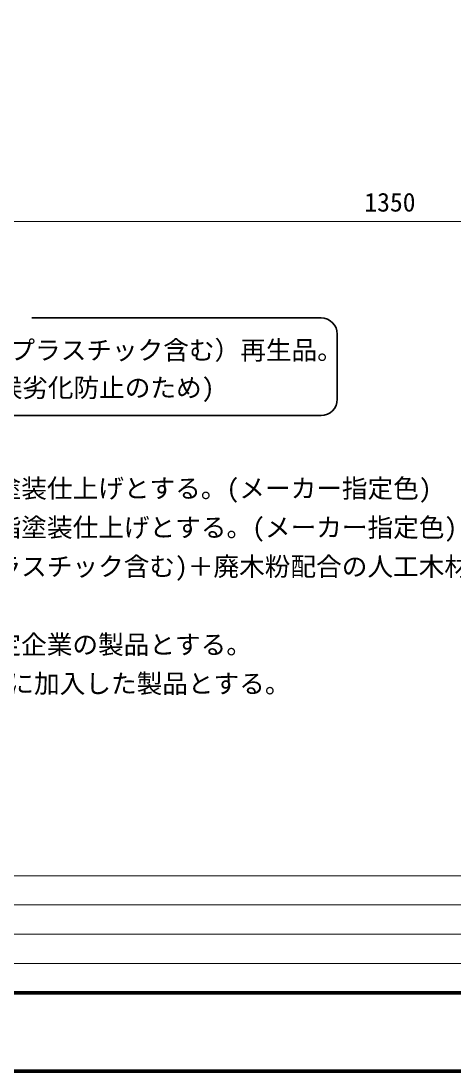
# Model space of a CAD drawing. Units: millimetres, scale not verified. Extents: x -2100 to 2100, y -1485 to 1485.
# Drawn here: x -1026 to -472, y -1485 to -141 of the extents above; entities that cross this region are included whole.
import ezdxf
from ezdxf.enums import TextEntityAlignment as Align

# ---------------------------------------------------------------- set-up
doc = ezdxf.new("R2010")
doc.units = ezdxf.units.MM
doc.header["$LTSCALE"] = 5
doc.layers.add('0-0_D-DOC', color=7, linetype='Continuous')
doc.layers.add('0-2_D-MTR-TXT', color=7, linetype='Continuous')
for name, color, linetype, lineweight in [('0-3_D-MTR-FRAM', 7, 'Continuous', 35), ('0-4_D-TTL-FRAM', 2, 'Continuous', 18), ('1-1_AM_5', 7, 'Continuous', 13)]:
    doc.layers.add(name, color=color, linetype=linetype, lineweight=lineweight)
doc.styles.add('ＭＳ ゴシック', font='')
doc.styles.get('ＭＳ ゴシック').set_extended_font_data('MS Gothic')

msp = doc.modelspace()

# ---------------------------------------------------------------- linework, layer by layer
at = {"layer": '0-3_D-MTR-FRAM'}
for p, q in [((-1011.885, -520.986), (-641.858, -520.986)), ((-621.024, -541.819), (-621.024, -625.152)), ((-1766.858, -645.986), (-641.858, -645.986))]:
    msp.add_line(p, q, dxfattribs=at)
for centre, start, end in [((-641.858, -541.819), 0, 90), ((-641.858, -625.152), 270, 0)]:
    msp.add_arc(centre, 20.833, start, end, dxfattribs=at)
at = {"layer": '0-4_D-TTL-FRAM'}
for p, q in [((1950, -1235), (-1950, -1235)), ((-1566.667, -1272.5), (1000, -1272.5)), ((-1566.667, -1310), (1000, -1310)), ((-1566.667, -1347.5), (1000, -1347.5))]:
    msp.add_line(p, q, dxfattribs=at)
at = {"layer": '0-4_D-TTL-FRAM', "lineweight": 70}
for points in [[(-2100, -1485), (-2100, 1485), (2100, 1485), (2100, -1485)], [(-1950, -1385), (-1950, 1385), (1950, 1385), (1950, -1385)]]:
    msp.add_lwpolyline(points, close=True, dxfattribs=at)
at = {"layer": '1-1_AM_5'}
msp.add_line((-1210.977, -397.436), (105.023, -397.436), dxfattribs=at)

# ---------------------------------------------------------------- texts
at = {"layer": '0-0_D-DOC', "style": 'ＭＳ ゴシック'}
for s, p in [('○\u3000鋳鉄部はアルミ鋳物とし、アクリル樹脂焼付塗装仕上げとする。(メーカー指定色)', (-1779.693, -758.394)), ('○\u3000鉄部は電気亜鉛メッキ処理とし、ウレタン樹脂塗装仕上げとする。(メーカー指定色)', (-1779.693, -808.394)), ('○\u3000座板(オレンジウッドE)はプラスチック(廃プラスチック含む)＋廃木粉配合の人工木材とする。', (-1779.693, -858.432)), ('○\u3000(一社)日本公園施設業協会 SPLマーク表示認定企業の製品とする。', (-1779.693, -958.355)), ('○\u3000(一社)日本公園施設業協会 団体賠償責任保険に加入した製品とする。', (-1779.693, -1008.355))]:
    msp.add_text(s, height=24.05, dxfattribs=at).set_placement(p, align=Align.BOTTOM_LEFT)
at = {"layer": '0-2_D-MTR-TXT', "style": 'ＭＳ ゴシック'}
for s, p in [('＊内層：プラスチック（廃プラスチック含む）再生品。', (-1434.094, -581.525)), ('＊外層：バージン樹脂(耐候劣化防止のため)', (-1434.094, -629.525))]:
    msp.add_text(s, height=24.05, dxfattribs=at).set_placement(p, align=Align.BOTTOM_LEFT)
at = {"layer": '1-1_AM_5', "style": 'ＭＳ ゴシック'}
msp.add_text('1350', height=24.05, dxfattribs=at).set_placement((-586.427, -392.062), align=Align.BOTTOM_LEFT)

doc.saveas('drawing.dxf')
